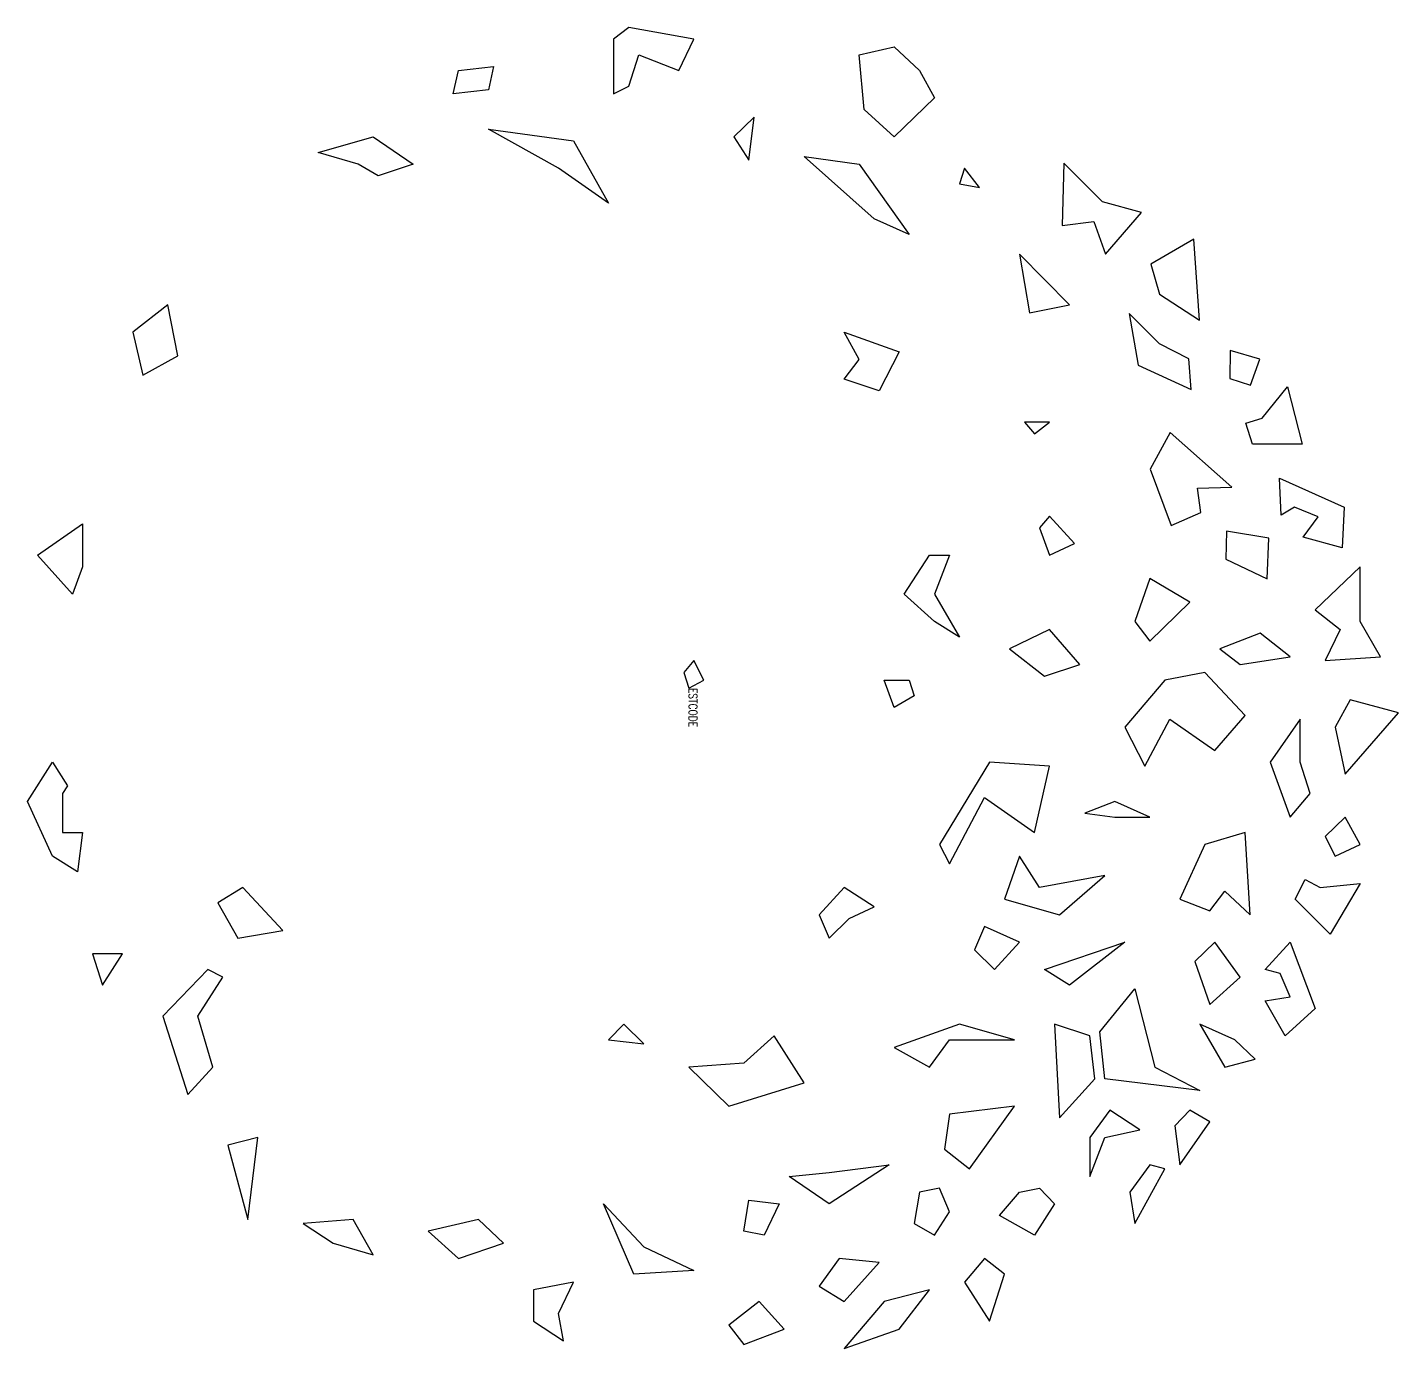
# Model space of a CAD drawing. Extents: x 571537.32 to 571540.41, y 9592413.42 to 9592416.4.
import ezdxf

# ---------------------------------------------------------------- set-up
doc = ezdxf.new("R2010")
doc.units = 0
doc.layers.get('0').update_dxf_attribs({"color": 5, "linetype": 'CONTINUOUS'})
doc.styles.add('ATTR', font='romans.shx', dxfattribs={"width": 0.8, "height": 0.7})

msp = doc.modelspace()

# ---------------------------------------------------------------- linework, layer by layer
at = {"color": 0}
for points in [[(571538.7869, 9592416.3037), (571538.8208, 9592416.3742), (571538.6739, 9592416.4007), (571538.6399, 9592416.3742), (571538.6399, 9592416.2508), (571538.6739, 9592416.2684), (571538.6965, 9592416.339)], [(571539.3295, 9592416.3037), (571539.3634, 9592416.242), (571539.273, 9592416.1538), (571539.2051, 9592416.2155), (571539.1938, 9592416.339), (571539.273, 9592416.3566)], [(571538.3573, 9592416.2596), (571538.2782, 9592416.2508), (571538.2895, 9592416.3037), (571538.3686, 9592416.3125)], [(571538.3573, 9592416.1714), (571538.5495, 9592416.145), (571538.6286, 9592416.0039), (571538.5156, 9592416.0832)], [(571538.9565, 9592416.1979), (571538.9112, 9592416.1538), (571538.9452, 9592416.1009)], [(571537.973, 9592416.1185), (571538.0973, 9592416.1538), (571538.1878, 9592416.0921), (571538.1087, 9592416.0656), (571538.0634, 9592416.0921)], [(571539.0695, 9592416.1097), (571539.1938, 9592416.0921), (571539.3069, 9592415.9334), (571539.2278, 9592415.9686)], [(571539.4651, 9592416.0392), (571539.4312, 9592416.0832), (571539.4199, 9592416.048)], [(571539.6554, 9592416.0947), (571539.652, 9592415.9541), (571539.7232, 9592415.9629), (571539.7491, 9592415.8891), (571539.8307, 9592415.9832), (571539.7427, 9592416.0074)], [(571539.9491, 9592415.9231), (571539.8514, 9592415.8667), (571539.871, 9592415.7991), (571539.9618, 9592415.7402)], [(571539.6686, 9592415.7746), (571539.5556, 9592415.8893), (571539.5782, 9592415.757)], [(571537.6565, 9592415.66), (571537.6339, 9592415.7746), (571537.5548, 9592415.7129), (571537.5774, 9592415.6159)], [(571539.8026, 9592415.7556), (571539.8232, 9592415.639), (571539.9425, 9592415.5837), (571539.9371, 9592415.6531), (571539.8712, 9592415.687)], [(571539.1599, 9592415.7129), (571539.2843, 9592415.6688), (571539.2391, 9592415.5807), (571539.1599, 9592415.6071), (571539.1938, 9592415.6512)], [(571540.098, 9592415.652), (571540.0304, 9592415.6717), (571540.0296, 9592415.6085), (571540.0768, 9592415.5933)], [(571540.0662, 9592415.5079), (571540.1027, 9592415.5195), (571540.1604, 9592415.5896), (571540.1935, 9592415.4606), (571540.0814, 9592415.4608)], [(571539.6234, 9592415.5101), (571539.5669, 9592415.5101), (571539.5895, 9592415.4837)], [(571540.0344, 9592415.3639), (571539.8955, 9592415.4868), (571539.8503, 9592415.4042), (571539.8976, 9592415.2769), (571539.9642, 9592415.3062), (571539.9571, 9592415.3614)], [(571540.142, 9592415.3842), (571540.288, 9592415.3182), (571540.2837, 9592415.2266), (571540.1956, 9592415.2507), (571540.2293, 9592415.2969), (571540.1759, 9592415.3183), (571540.1457, 9592415.3006)], [(571537.34, 9592415.2103), (571537.4417, 9592415.2809), (571537.4417, 9592415.1839), (571537.4191, 9592415.1221)], [(571539.6799, 9592415.2368), (571539.6234, 9592415.2985), (571539.6008, 9592415.272), (571539.6234, 9592415.2103)], [(571540.1182, 9592415.2482), (571540.0221, 9592415.2643), (571540.0213, 9592415.2012), (571540.1139, 9592415.1566)], [(571539.3634, 9592415.0604), (571539.2956, 9592415.1221), (571539.3521, 9592415.2103), (571539.3973, 9592415.2103), (571539.3634, 9592415.1221), (571539.4199, 9592415.0252)], [(571540.3243, 9592415.1839), (571540.2225, 9592415.0869), (571540.279, 9592415.0428), (571540.2451, 9592414.9722), (571540.3695, 9592414.9811), (571540.3243, 9592415.0604)], [(571539.9399, 9592415.1045), (571539.8495, 9592415.1574), (571539.8156, 9592415.0604), (571539.8495, 9592415.0163)], [(571539.6912, 9592414.9634), (571539.6234, 9592415.0428), (571539.533, 9592414.9987), (571539.6121, 9592414.937)], [(571540.166, 9592414.9811), (571540.0982, 9592415.034), (571540.0077, 9592414.9987), (571540.053, 9592414.9634)], [(571538.8434, 9592414.9282), (571538.8208, 9592414.9722), (571538.7982, 9592414.9458), (571538.8095, 9592414.9105)], [(571540.0643, 9592414.8488), (571539.9738, 9592414.9458), (571539.8834, 9592414.9282), (571539.793, 9592414.8223), (571539.8382, 9592414.7342), (571539.8947, 9592414.84), (571539.9964, 9592414.7694)], [(571539.3069, 9592414.9282), (571539.3182, 9592414.8929), (571539.273, 9592414.8664), (571539.2504, 9592414.9282)], [(571540.4106, 9592414.8548), (571540.3016, 9592414.8841), (571540.2677, 9592414.8223), (571540.2903, 9592414.7165)], [(571540.1886, 9592414.84), (571540.1208, 9592414.743), (571540.166, 9592414.6195), (571540.2112, 9592414.6725), (571540.1886, 9592414.743)], [(571537.3174, 9592414.6548), (571537.3739, 9592414.743), (571537.4078, 9592414.6901), (571537.3965, 9592414.6725), (571537.3965, 9592414.5843), (571537.4417, 9592414.5843), (571537.4304, 9592414.4961), (571537.3739, 9592414.5314)], [(571539.6234, 9592414.7342), (571539.4877, 9592414.743), (571539.3747, 9592414.5578), (571539.3973, 9592414.5137), (571539.4764, 9592414.6636), (571539.5895, 9592414.5843)], [(571539.8495, 9592414.6195), (571539.7704, 9592414.6548), (571539.7025, 9592414.6284), (571539.7704, 9592414.6195)], [(571540.3243, 9592414.5578), (571540.2903, 9592414.6195), (571540.2451, 9592414.5755), (571540.2677, 9592414.5314)], [(571540.0756, 9592414.3991), (571540.0643, 9592414.5843), (571539.9738, 9592414.5578), (571539.9173, 9592414.4344), (571539.9851, 9592414.4079), (571540.019, 9592414.452)], [(571539.7477, 9592414.4873), (571539.6008, 9592414.4608), (571539.5556, 9592414.5314), (571539.5217, 9592414.4344), (571539.646, 9592414.3991)], [(571540.1999, 9592414.4785), (571540.2338, 9592414.4608), (571540.3243, 9592414.4696), (571540.2564, 9592414.355), (571540.1773, 9592414.4344)], [(571537.8939, 9592414.3638), (571537.8034, 9592414.4608), (571537.7469, 9592414.4256), (571537.7921, 9592414.3462)], [(571539.2278, 9592414.4167), (571539.1599, 9592414.4608), (571539.1034, 9592414.3991), (571539.126, 9592414.3462), (571539.1712, 9592414.3903)], [(571539.5556, 9592414.3374), (571539.4764, 9592414.3727), (571539.4538, 9592414.3198), (571539.4991, 9592414.2757)], [(571539.6121, 9592414.2757), (571539.793, 9592414.3374), (571539.6686, 9592414.2404)], [(571540.053, 9592414.258), (571539.9964, 9592414.3374), (571539.9512, 9592414.2933), (571539.9851, 9592414.1963)], [(571540.166, 9592414.3374), (571540.2225, 9592414.1875), (571540.1547, 9592414.1258), (571540.1095, 9592414.2051), (571540.166, 9592414.2139), (571540.1434, 9592414.2668), (571540.1095, 9592414.2757)], [(571537.4643, 9592414.3109), (571537.4869, 9592414.2404), (571537.5321, 9592414.3109)], [(571537.7582, 9592414.258), (571537.7243, 9592414.2757), (571537.6226, 9592414.1699), (571537.6791, 9592413.9935), (571537.7356, 9592414.0552), (571537.7017, 9592414.1699)], [(571539.8156, 9592414.2316), (571539.8608, 9592414.0552), (571539.9625, 9592414.0023), (571539.7477, 9592414.0288), (571539.7364, 9592414.1346)], [(571538.7078, 9592414.1081), (571538.6626, 9592414.1522), (571538.6286, 9592414.1169)], [(571539.5443, 9592414.1169), (571539.4199, 9592414.1522), (571539.273, 9592414.0993), (571539.3521, 9592414.0552), (571539.3973, 9592414.1169)], [(571539.7138, 9592414.1258), (571539.6347, 9592414.1522), (571539.646, 9592413.9406), (571539.7251, 9592414.0288)], [(571540.0869, 9592414.0729), (571540.0416, 9592414.1169), (571539.9625, 9592414.1522), (571540.019, 9592414.0552)], [(571539.0017, 9592414.1258), (571538.9338, 9592414.064), (571538.8095, 9592414.0552), (571538.8999, 9592413.9671), (571539.0695, 9592414.02)], [(571539.5443, 9592413.9671), (571539.3973, 9592413.9494), (571539.386, 9592413.8701), (571539.4425, 9592413.826)], [(571539.8269, 9592413.9141), (571539.759, 9592413.9582), (571539.7138, 9592413.8965), (571539.7138, 9592413.8083), (571539.7477, 9592413.8965)], [(571539.9851, 9592413.9318), (571539.9399, 9592413.9582), (571539.906, 9592413.923), (571539.9173, 9592413.8348)], [(571537.8374, 9592413.8965), (571537.7695, 9592413.8789), (571537.8147, 9592413.7113)], [(571539.2617, 9592413.8348), (571539.126, 9592413.7466), (571539.0356, 9592413.8083), (571539.126, 9592413.8172)], [(571539.8834, 9592413.826), (571539.8495, 9592413.8348), (571539.8043, 9592413.7731), (571539.8156, 9592413.7025)], [(571538.9791, 9592413.6761), (571538.9338, 9592413.6849), (571538.9452, 9592413.7554), (571539.013, 9592413.7466)], [(571539.3634, 9592413.6761), (571539.3973, 9592413.729), (571539.3747, 9592413.7819), (571539.3295, 9592413.7731), (571539.3182, 9592413.7025)], [(571539.5104, 9592413.7202), (571539.5556, 9592413.7731), (571539.6008, 9592413.7819), (571539.6347, 9592413.7466), (571539.5895, 9592413.6761)], [(571538.8208, 9592413.5967), (571538.6852, 9592413.5879), (571538.6173, 9592413.7466), (571538.7078, 9592413.6496)], [(571538.0973, 9592413.632), (571538.0521, 9592413.7113), (571537.9391, 9592413.7025), (571538.0069, 9592413.6584)], [(571538.3913, 9592413.6584), (571538.3347, 9592413.7113), (571538.2217, 9592413.6849), (571538.2895, 9592413.6232)], [(571539.2391, 9592413.6144), (571539.1486, 9592413.6232), (571539.1034, 9592413.5614), (571539.1599, 9592413.5262)], [(571539.5217, 9592413.5879), (571539.4764, 9592413.6232), (571539.4312, 9592413.5703), (571539.4877, 9592413.4821)], [(571538.5495, 9592413.5703), (571538.4591, 9592413.5526), (571538.4591, 9592413.4821), (571538.5269, 9592413.438), (571538.5156, 9592413.4997)], [(571539.3521, 9592413.5526), (571539.2504, 9592413.5262), (571539.1599, 9592413.4204), (571539.2843, 9592413.4645)], [(571538.9678, 9592413.5262), (571538.8999, 9592413.4733), (571538.9338, 9592413.4292), (571539.0243, 9592413.4645)]]:
    msp.add_lwpolyline(points, close=True, dxfattribs=at)

# ---------------------------------------------------------------- texts
at = {"color": 0, "style": 'ATTR', "width": 0.8, "flags": 9}
msp.add_attdef('ESTCODE', (571538.8095, 9592414.9105), '', height=0.0186, rotation=270, dxfattribs=at)

doc.saveas('drawing.dxf')
